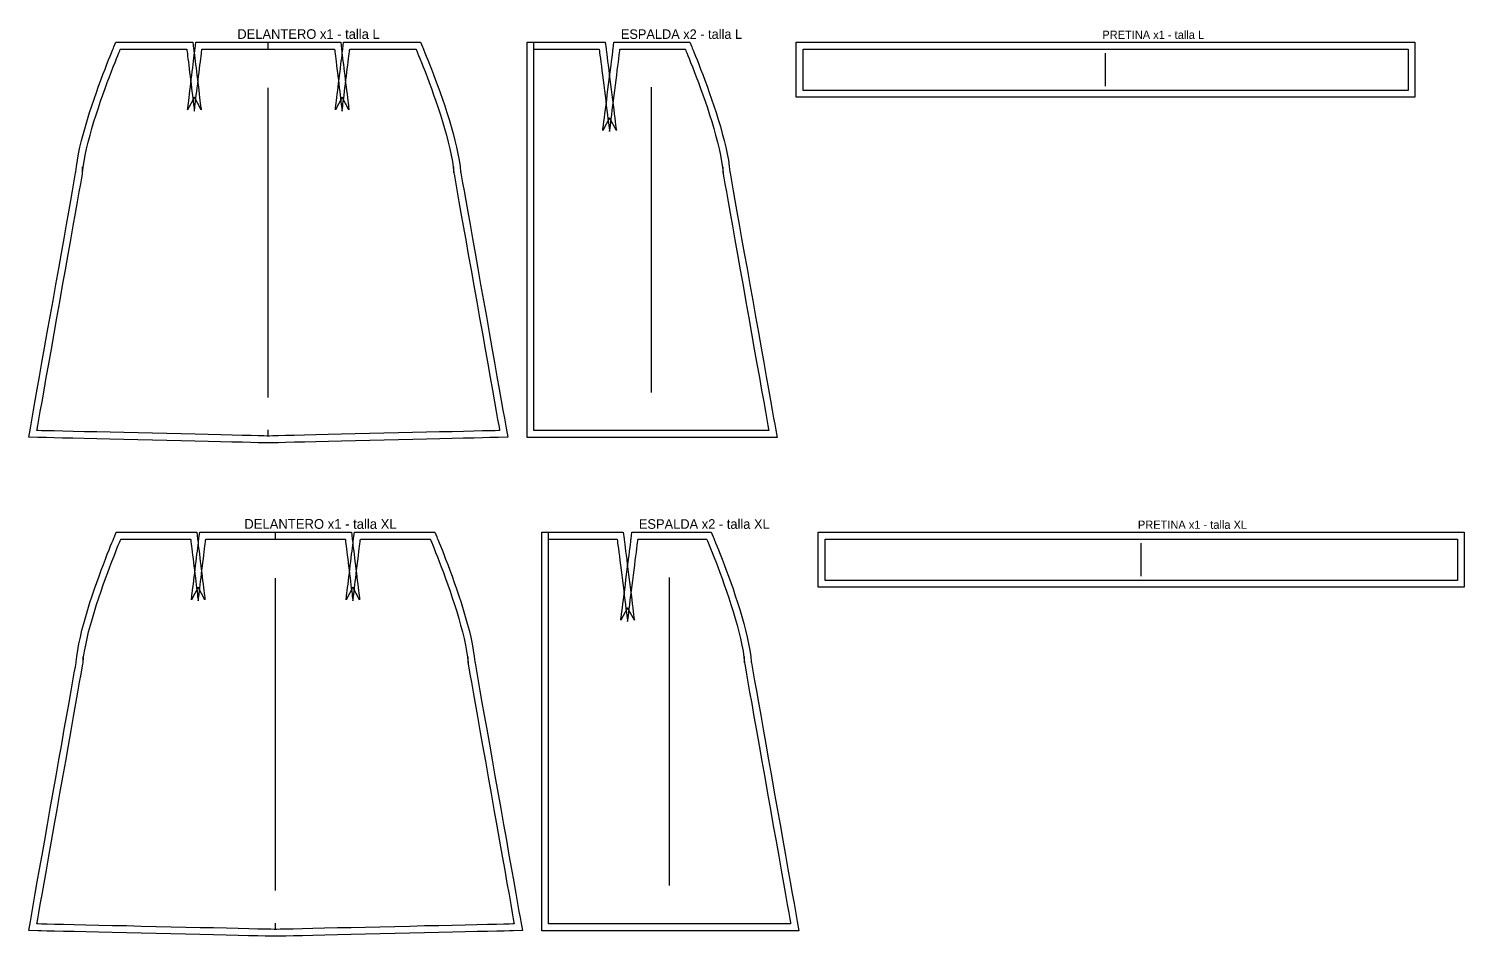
# Model space of a CAD drawing. Header units: centimetres. Extents: x -1 to 208, y -270 to 3.
# Drawn here: x -1.2 to 207.7, y -270.2 to -138.1 of the extents above; entities that cross this region are included whole.
import ezdxf

# ---------------------------------------------------------------- set-up
doc = ezdxf.new("R2010")
doc.units = ezdxf.units.CM
for name, color, linetype in [('15_SeamAllowance', 4, 'CONTINUOUS'), ('1_Boundary', 7, 'CONTINUOUS'), ('4_Notch', 1, 'CONTINUOUS'), ('5_Grainline', 3, 'CONTINUOUS'), ('8_Text', 7, 'CONTINUOUS')]:
    doc.layers.add(name, color=color, linetype=linetype)

msp = doc.modelspace()

# ---------------------------------------------------------------- linework, layer by layer
at = {"layer": '15_SeamAllowance'}
for points in [[(33.66, -140.1), (33.7089, -140.1), (33.8499, -140.1), (34.0746, -140.1), (34.3748, -140.1), (34.742, -140.1), (35.1678, -140.1), (35.6439, -140.1), (36.1619, -140.1), (36.7133, -140.1), (37.2899, -140.1), (37.8833, -140.1), (38.485, -140.1), (39.0867, -140.1), (39.6801, -140.1), (40.2567, -140.1), (40.8081, -140.1), (41.3261, -140.1), (41.8022, -140.1), (42.228, -140.1), (42.5952, -140.1), (42.8954, -140.1), (43.1201, -140.1), (43.2611, -140.1), (44.1952, -140.1), (44.3082, -141.0243), (44.3243, -141.1558), (44.3499, -141.3654), (44.3841, -141.6453), (44.4259, -141.9878), (44.4745, -142.3849), (44.5288, -142.8289), (44.5878, -143.312), (44.6507, -143.8263), (44.7164, -144.3641), (44.784, -144.9175), (44.8526, -145.4787), (44.9212, -146.0399), (44.9888, -146.5933), (45.0546, -147.131), (45.1174, -147.6453), (45.1765, -148.1284), (45.2307, -148.5724), (45.2793, -148.9696), (45.3211, -149.312), (45.3553, -149.592), (45.381, -149.8016), (45.397, -149.9331), (44.41, -148.1), (43.423, -149.9331), (43.439, -149.8016), (43.4647, -149.592), (43.4989, -149.312), (43.5407, -148.9696), (43.5893, -148.5724), (43.6435, -148.1284), (43.7026, -147.6453), (43.7654, -147.131), (43.8312, -146.5933), (43.8988, -146.0399), (43.9674, -145.4787), (44.036, -144.9175), (44.1036, -144.3641), (44.1693, -143.8263), (44.2322, -143.312), (44.2912, -142.8289), (44.3455, -142.3849), (44.3941, -141.9878), (44.4359, -141.6453), (44.4701, -141.3654), (44.4957, -141.1558), (44.5118, -141.0243), (44.6248, -140.1), (45.5589, -140.1), (45.6999, -140.1), (45.9246, -140.1), (46.2248, -140.1), (46.592, -140.1), (47.0178, -140.1), (47.4939, -140.1), (48.0119, -140.1), (48.5633, -140.1), (49.1399, -140.1), (49.7333, -140.1), (50.335, -140.1), (50.9367, -140.1), (51.5301, -140.1), (52.1067, -140.1), (52.6581, -140.1), (53.1761, -140.1), (53.6522, -140.1), (54.078, -140.1), (54.4452, -140.1), (54.7454, -140.1), (54.9701, -140.1), (55.1111, -140.1), (55.8218, -140.1), (56.1064, -140.7702), (56.181, -140.9476), (56.2997, -141.2323), (56.4581, -141.6169), (56.6523, -142.0941), (56.878, -142.6563), (57.1312, -143.2963), (57.4078, -144.0066), (57.7036, -144.7799), (58.0145, -145.6089), (58.3365, -146.4861), (58.6654, -147.4043), (58.9971, -148.3562), (59.3276, -149.3345), (59.6527, -150.332), (59.9683, -151.3414), (60.2704, -152.3557), (60.5548, -153.3677), (60.8175, -154.3707), (61.0542, -155.3577), (61.261, -156.3224), (61.4334, -157.2584), (61.5671, -158.1602), (61.6508, -158.9603), (61.6783, -159.115), (61.7756, -159.663), (61.9308, -160.5365), (62.1379, -161.7029), (62.3913, -163.1298), (62.6852, -164.7845), (63.0138, -166.6346), (63.3713, -168.6474), (63.7519, -170.7904), (64.1498, -173.031), (64.5593, -175.3368), (64.9746, -177.6751), (65.3899, -180.0135), (65.7994, -182.3192), (66.1973, -184.5599), (66.5779, -186.7029), (66.9354, -188.7157), (67.264, -190.5658), (67.5578, -192.2205), (67.8113, -193.6474), (68.0184, -194.8138), (68.1736, -195.6873), (68.2709, -196.2352), (68.5083, -197.572), (67.1733, -197.6038), (66.6815, -197.6155), (65.8974, -197.6341), (64.8504, -197.659), (63.5697, -197.6894), (62.0844, -197.7247), (60.4238, -197.7642), (58.6171, -197.8071), (56.6935, -197.8528), (54.6823, -197.9006), (52.6126, -197.9498), (50.5138, -197.9997), (48.4149, -198.0496), (46.3452, -198.0988), (44.334, -198.1466), (42.4104, -198.1923), (40.6037, -198.2353), (38.9431, -198.2747), (37.4578, -198.31), (36.1771, -198.3405), (35.1301, -198.3653), (34.3461, -198.384), (33.8542, -198.3957), (33.66, -198.4003), (33.4658, -198.3957), (32.9739, -198.384), (32.1899, -198.3653), (31.1429, -198.3405), (29.8622, -198.31), (28.3769, -198.2747), (26.7163, -198.2353), (24.9096, -198.1923), (22.986, -198.1466), (20.9748, -198.0988), (18.9051, -198.0496), (16.8062, -197.9997), (14.7074, -197.9498), (12.6377, -197.9006), (10.6265, -197.8528), (8.7029, -197.8071), (6.8962, -197.7642), (5.2356, -197.7247), (3.7503, -197.6894), (2.4696, -197.659), (1.4226, -197.6341), (0.6385, -197.6155), (0.1467, -197.6038), (-1.1883, -197.572), (-0.9509, -196.2352), (-0.8536, -195.6873), (-0.6984, -194.8138), (-0.4913, -193.6474), (-0.2378, -192.2205), (0.056, -190.5658), (0.3846, -188.7157), (0.7421, -186.7029), (1.1227, -184.5599), (1.5206, -182.3192), (1.9301, -180.0135), (2.3454, -177.6751), (2.7607, -175.3368), (3.1702, -173.031), (3.5681, -170.7904), (3.9487, -168.6474), (4.3062, -166.6346), (4.6348, -164.7845), (4.9287, -163.1298), (5.1821, -161.7029), (5.3892, -160.5365), (5.5444, -159.663), (5.6417, -159.115), (5.6692, -158.9603), (5.7529, -158.1602), (5.8866, -157.2584), (6.059, -156.3224), (6.2658, -155.3577), (6.5025, -154.3707), (6.7652, -153.3677), (7.0496, -152.3557), (7.3517, -151.3414), (7.6673, -150.332), (7.9924, -149.3345), (8.3229, -148.3562), (8.6546, -147.4043), (8.9835, -146.4861), (9.3055, -145.6089), (9.6164, -144.7799), (9.9122, -144.0066), (10.1888, -143.2963), (10.442, -142.6563), (10.6677, -142.0941), (10.8619, -141.6169), (11.0203, -141.2323), (11.139, -140.9476), (11.2136, -140.7702), (11.4982, -140.1), (12.2089, -140.1), (12.3499, -140.1), (12.5746, -140.1), (12.8748, -140.1), (13.242, -140.1), (13.6678, -140.1), (14.1439, -140.1), (14.6619, -140.1), (15.2133, -140.1), (15.7899, -140.1), (16.3833, -140.1), (16.985, -140.1), (17.5867, -140.1), (18.1801, -140.1), (18.7567, -140.1), (19.3081, -140.1), (19.8261, -140.1), (20.3022, -140.1), (20.728, -140.1), (21.0952, -140.1), (21.3954, -140.1), (21.6201, -140.1), (21.7611, -140.1), (22.6952, -140.1), (22.8082, -141.0243), (22.8243, -141.1558), (22.8499, -141.3654), (22.8841, -141.6453), (22.9259, -141.9878), (22.9745, -142.3849), (23.0288, -142.8289), (23.0878, -143.312), (23.1507, -143.8263), (23.2164, -144.3641), (23.284, -144.9175), (23.3526, -145.4787), (23.4212, -146.0399), (23.4888, -146.5933), (23.5546, -147.131), (23.6174, -147.6453), (23.6765, -148.1284), (23.7307, -148.5724), (23.7793, -148.9696), (23.8211, -149.312), (23.8553, -149.592), (23.881, -149.8016), (23.897, -149.9331), (22.91, -148.1), (21.923, -149.9331), (21.939, -149.8016), (21.9647, -149.592), (21.9989, -149.312), (22.0407, -148.9696), (22.0893, -148.5724), (22.1435, -148.1284), (22.2026, -147.6453), (22.2654, -147.131), (22.3312, -146.5933), (22.3988, -146.0399), (22.4674, -145.4787), (22.536, -144.9175), (22.6036, -144.3641), (22.6693, -143.8263), (22.7322, -143.312), (22.7912, -142.8289), (22.8455, -142.3849), (22.8941, -141.9878), (22.9359, -141.6453), (22.9701, -141.3654), (22.9957, -141.1558), (23.0118, -141.0243), (23.1248, -140.1), (24.0589, -140.1), (24.1999, -140.1), (24.4246, -140.1), (24.7248, -140.1), (25.092, -140.1), (25.5178, -140.1), (25.9939, -140.1), (26.5119, -140.1), (27.0633, -140.1), (27.6399, -140.1), (28.2333, -140.1), (28.835, -140.1), (29.4367, -140.1), (30.0301, -140.1), (30.6067, -140.1), (31.1581, -140.1), (31.6761, -140.1), (32.1522, -140.1), (32.578, -140.1), (32.9452, -140.1), (33.2454, -140.1), (33.4701, -140.1), (33.6111, -140.1)], [(71.32, -140.1), (72.368, -140.1), (72.5067, -140.1), (72.7277, -140.1), (73.0228, -140.1), (73.3838, -140.1), (73.8024, -140.1), (74.2705, -140.1), (74.7797, -140.1), (75.3219, -140.1), (75.8888, -140.1), (76.4722, -140.1), (77.0637, -140.1), (77.6553, -140.1), (78.2387, -140.1), (78.8056, -140.1), (79.3478, -140.1), (79.857, -140.1), (80.3251, -140.1), (80.7437, -140.1), (81.1047, -140.1), (81.3998, -140.1), (81.6208, -140.1), (81.7595, -140.1), (82.6894, -140.1), (82.8073, -141.0357), (82.8294, -141.2111), (82.8646, -141.4906), (82.9117, -141.8638), (82.9692, -142.3204), (83.036, -142.8499), (83.1106, -143.442), (83.1918, -144.0861), (83.2782, -144.7718), (83.3686, -145.4888), (83.4616, -146.2267), (83.5559, -146.9749), (83.6502, -147.7232), (83.7432, -148.4611), (83.8336, -149.1781), (83.92, -149.8638), (84.0012, -150.5079), (84.0758, -151.0999), (84.1426, -151.6295), (84.2001, -152.0861), (84.2472, -152.4593), (84.2824, -152.7388), (84.3045, -152.9142), (83.32, -151.1), (82.3355, -152.9142), (82.3576, -152.7388), (82.3928, -152.4593), (82.4399, -152.0861), (82.4974, -151.6295), (82.5642, -151.0999), (82.6388, -150.5079), (82.72, -149.8638), (82.8064, -149.1781), (82.8968, -148.4611), (82.9898, -147.7232), (83.0841, -146.9749), (83.1784, -146.2267), (83.2714, -145.4888), (83.3618, -144.7718), (83.4482, -144.0861), (83.5294, -143.442), (83.604, -142.8499), (83.6708, -142.3204), (83.7283, -141.8638), (83.7754, -141.4906), (83.8106, -141.2111), (83.8327, -141.0357), (83.9506, -140.1), (84.8805, -140.1), (85.0192, -140.1), (85.2402, -140.1), (85.5353, -140.1), (85.8963, -140.1), (86.3149, -140.1), (86.783, -140.1), (87.2922, -140.1), (87.8344, -140.1), (88.4013, -140.1), (88.9847, -140.1), (89.5763, -140.1), (90.1678, -140.1), (90.7512, -140.1), (91.3181, -140.1), (91.8603, -140.1), (92.3695, -140.1), (92.8376, -140.1), (93.2562, -140.1), (93.6172, -140.1), (93.9123, -140.1), (94.1333, -140.1), (94.272, -140.1), (94.9818, -140.1), (95.2664, -140.7702), (95.341, -140.9476), (95.4597, -141.2323), (95.6181, -141.6169), (95.8123, -142.0941), (96.038, -142.6563), (96.2912, -143.2963), (96.5678, -144.0066), (96.8636, -144.7799), (97.1745, -145.6089), (97.4965, -146.4861), (97.8254, -147.4043), (98.1571, -148.3562), (98.4876, -149.3345), (98.8127, -150.332), (99.1283, -151.3414), (99.4304, -152.3557), (99.7148, -153.3677), (99.9775, -154.3707), (100.2142, -155.3577), (100.421, -156.3224), (100.5934, -157.2584), (100.7271, -158.1602), (100.8108, -158.9603), (100.8383, -159.115), (100.9356, -159.663), (101.0908, -160.5365), (101.2979, -161.7029), (101.5513, -163.1298), (101.8452, -164.7845), (102.1738, -166.6346), (102.5313, -168.6474), (102.9119, -170.7904), (103.3098, -173.031), (103.7193, -175.3368), (104.1346, -177.6751), (104.5499, -180.0135), (104.9594, -182.3192), (105.3573, -184.5599), (105.7379, -186.7029), (106.0954, -188.7157), (106.424, -190.5658), (106.7178, -192.2205), (106.9713, -193.6474), (107.1784, -194.8138), (107.3336, -195.6873), (107.4309, -196.2352), (107.6732, -197.6), (106.307, -197.6), (105.8079, -197.6), (105.0122, -197.6), (103.9496, -197.6), (102.6498, -197.6), (101.1425, -197.6), (99.4572, -197.6), (97.6237, -197.6), (95.6716, -197.6), (93.6305, -197.6), (91.5301, -197.6), (89.4, -197.6), (87.2699, -197.6), (85.1695, -197.6), (83.1284, -197.6), (81.1763, -197.6), (79.3428, -197.6), (77.6575, -197.6), (76.1502, -197.6), (74.8504, -197.6), (73.7878, -197.6), (72.9921, -197.6), (72.493, -197.6), (71.32, -197.6), (71.32, -196.319), (71.32, -195.508), (71.32, -194.2152), (71.32, -192.4889), (71.32, -190.3771), (71.32, -187.9281), (71.32, -185.1901), (71.32, -182.2111), (71.32, -179.0395), (71.32, -175.7233), (71.32, -172.3107), (71.32, -168.85), (71.32, -165.3893), (71.32, -161.9767), (71.32, -158.6605), (71.32, -155.4889), (71.32, -152.5099), (71.32, -149.7719), (71.32, -147.3229), (71.32, -145.2111), (71.32, -143.4848), (71.32, -142.192), (71.32, -141.381)], [(110.48, -140.1), (111.9256, -140.1), (113.2115, -140.1), (115.2613, -140.1), (117.9985, -140.1), (121.3469, -140.1), (125.23, -140.1), (129.5714, -140.1), (134.2948, -140.1), (139.3238, -140.1), (144.5819, -140.1), (149.9927, -140.1), (155.48, -140.1), (160.9673, -140.1), (166.3781, -140.1), (171.6363, -140.1), (176.6652, -140.1), (181.3886, -140.1), (185.73, -140.1), (189.6131, -140.1), (192.9615, -140.1), (195.6988, -140.1), (197.7485, -140.1), (199.0344, -140.1), (200.48, -140.1), (200.48, -141.1304), (200.48, -141.2181), (200.48, -141.3578), (200.48, -141.5444), (200.48, -141.7727), (200.48, -142.0375), (200.48, -142.3335), (200.48, -142.6556), (200.48, -142.9984), (200.48, -143.3569), (200.48, -143.7259), (200.48, -144.1), (200.48, -144.4741), (200.48, -144.8431), (200.48, -145.2016), (200.48, -145.5444), (200.48, -145.8665), (200.48, -146.1625), (200.48, -146.4273), (200.48, -146.6556), (200.48, -146.8422), (200.48, -146.9819), (200.48, -147.0696), (200.48, -148.1), (199.0344, -148.1), (197.7485, -148.1), (195.6988, -148.1), (192.9615, -148.1), (189.6131, -148.1), (185.73, -148.1), (181.3886, -148.1), (176.6652, -148.1), (171.6363, -148.1), (166.3781, -148.1), (160.9673, -148.1), (155.48, -148.1), (149.9927, -148.1), (144.5819, -148.1), (139.3238, -148.1), (134.2948, -148.1), (129.5714, -148.1), (125.23, -148.1), (121.3469, -148.1), (117.9985, -148.1), (115.2613, -148.1), (113.2115, -148.1), (111.9256, -148.1), (110.48, -148.1), (110.48, -147.0696), (110.48, -146.9819), (110.48, -146.8422), (110.48, -146.6556), (110.48, -146.4273), (110.48, -146.1625), (110.48, -145.8665), (110.48, -145.5444), (110.48, -145.2016), (110.48, -144.8431), (110.48, -144.4741), (110.48, -144.1), (110.48, -143.7259), (110.48, -143.3569), (110.48, -142.9984), (110.48, -142.6556), (110.48, -142.3335), (110.48, -142.0375), (110.48, -141.7727), (110.48, -141.5444), (110.48, -141.3578), (110.48, -141.2181), (110.48, -141.1304)], [(34.72, -211.4), (34.7714, -211.4), (34.9197, -211.4), (35.1561, -211.4), (35.4719, -211.4), (35.8581, -211.4), (36.3059, -211.4), (36.8067, -211.4), (37.3515, -211.4), (37.9315, -211.4), (38.538, -211.4), (39.1621, -211.4), (39.795, -211.4), (40.4279, -211.4), (41.052, -211.4), (41.6585, -211.4), (42.2385, -211.4), (42.7833, -211.4), (43.2841, -211.4), (43.7319, -211.4), (44.1181, -211.4), (44.4339, -211.4), (44.6703, -211.4), (44.8186, -211.4), (45.7552, -211.4), (45.8682, -212.3243), (45.8843, -212.4558), (45.9099, -212.6654), (45.9441, -212.9453), (45.9859, -213.2878), (46.0345, -213.6849), (46.0888, -214.1289), (46.1478, -214.612), (46.2107, -215.1263), (46.2764, -215.6641), (46.344, -216.2175), (46.4126, -216.7787), (46.4812, -217.3399), (46.5488, -217.8933), (46.6146, -218.431), (46.6774, -218.9453), (46.7365, -219.4284), (46.7907, -219.8724), (46.8393, -220.2696), (46.8811, -220.612), (46.9153, -220.892), (46.941, -221.1016), (46.957, -221.2331), (45.97, -219.4), (44.983, -221.2331), (44.999, -221.1016), (45.0247, -220.892), (45.0589, -220.612), (45.1007, -220.2696), (45.1493, -219.8724), (45.2035, -219.4284), (45.2626, -218.9453), (45.3254, -218.431), (45.3912, -217.8933), (45.4588, -217.3399), (45.5274, -216.7787), (45.596, -216.2175), (45.6636, -215.6641), (45.7293, -215.1263), (45.7922, -214.612), (45.8512, -214.1289), (45.9055, -213.6849), (45.9541, -213.2878), (45.9959, -212.9453), (46.0301, -212.6654), (46.0557, -212.4558), (46.0718, -212.3243), (46.1848, -211.4), (47.1214, -211.4), (47.2697, -211.4), (47.5061, -211.4), (47.8219, -211.4), (48.2081, -211.4), (48.6559, -211.4), (49.1567, -211.4), (49.7015, -211.4), (50.2815, -211.4), (50.888, -211.4), (51.5121, -211.4), (52.145, -211.4), (52.7779, -211.4), (53.402, -211.4), (54.0085, -211.4), (54.5885, -211.4), (55.1333, -211.4), (55.6341, -211.4), (56.0819, -211.4), (56.4681, -211.4), (56.7839, -211.4), (57.0203, -211.4), (57.1686, -211.4), (57.8818, -211.4), (58.1664, -212.0702), (58.241, -212.2476), (58.3597, -212.5323), (58.5181, -212.9169), (58.7123, -213.3941), (58.938, -213.9563), (59.1912, -214.5963), (59.4678, -215.3066), (59.7636, -216.0799), (60.0745, -216.9089), (60.3965, -217.7861), (60.7254, -218.7043), (61.0571, -219.6562), (61.3876, -220.6345), (61.7127, -221.632), (62.0283, -222.6414), (62.3304, -223.6557), (62.6148, -224.6677), (62.8775, -225.6707), (63.1142, -226.6577), (63.321, -227.6224), (63.4934, -228.5584), (63.6271, -229.4602), (63.7109, -230.2607), (63.7387, -230.4183), (63.8369, -230.9735), (63.9935, -231.8587), (64.2025, -233.0407), (64.4582, -234.4866), (64.7547, -236.1634), (65.0862, -238.0381), (65.4469, -240.0777), (65.831, -242.2493), (66.2325, -244.5198), (66.6457, -246.8564), (67.0647, -249.2259), (67.4837, -251.5954), (67.8969, -253.9319), (68.2985, -256.2024), (68.6825, -258.374), (69.0432, -260.4136), (69.3747, -262.2884), (69.6712, -263.9652), (69.9269, -265.411), (70.136, -266.593), (70.2925, -267.4782), (70.3907, -268.0334), (70.6276, -269.3729), (69.2872, -269.4038), (68.7799, -269.4155), (67.9712, -269.4341), (66.8912, -269.459), (65.5701, -269.4894), (64.038, -269.5247), (62.3251, -269.5642), (60.4616, -269.6071), (58.4774, -269.6529), (56.4029, -269.7007), (54.268, -269.7499), (52.103, -269.7997), (49.9381, -269.8496), (47.8032, -269.8988), (45.7287, -269.9466), (43.7445, -269.9923), (41.8809, -270.0353), (40.168, -270.0747), (38.636, -270.11), (37.3149, -270.1405), (36.2349, -270.1654), (35.4262, -270.184), (34.9188, -270.1957), (34.72, -270.2003), (34.5212, -270.1957), (34.0138, -270.184), (33.2051, -270.1654), (32.1251, -270.1405), (30.804, -270.11), (29.272, -270.0747), (27.5591, -270.0353), (25.6955, -269.9923), (23.7113, -269.9466), (21.6368, -269.8988), (19.5019, -269.8496), (17.337, -269.7997), (15.172, -269.7499), (13.0371, -269.7007), (10.9626, -269.6529), (8.9784, -269.6071), (7.1149, -269.5642), (5.402, -269.5247), (3.8699, -269.4894), (2.5488, -269.459), (1.4688, -269.4341), (0.6601, -269.4155), (0.1528, -269.4038), (-1.1876, -269.3729), (-0.9507, -268.0334), (-0.8525, -267.4782), (-0.696, -266.593), (-0.4869, -265.411), (-0.2312, -263.9652), (0.0653, -262.2884), (0.3968, -260.4136), (0.7575, -258.374), (1.1415, -256.2024), (1.5431, -253.9319), (1.9563, -251.5954), (2.3753, -249.2259), (2.7943, -246.8564), (3.2075, -244.5198), (3.609, -242.2493), (3.9931, -240.0777), (4.3538, -238.0381), (4.6853, -236.1634), (4.9818, -234.4866), (5.2375, -233.0407), (5.4465, -231.8587), (5.6031, -230.9735), (5.7013, -230.4183), (5.7291, -230.2607), (5.8129, -229.4602), (5.9466, -228.5584), (6.119, -227.6224), (6.3258, -226.6577), (6.5625, -225.6707), (6.8252, -224.6677), (7.1096, -223.6557), (7.4117, -222.6414), (7.7273, -221.632), (8.0524, -220.6345), (8.3829, -219.6562), (8.7146, -218.7043), (9.0435, -217.7861), (9.3655, -216.9089), (9.6764, -216.0799), (9.9722, -215.3066), (10.2488, -214.5963), (10.502, -213.9563), (10.7277, -213.3941), (10.9219, -212.9169), (11.0803, -212.5323), (11.199, -212.2476), (11.2736, -212.0702), (11.5582, -211.4), (12.2714, -211.4), (12.4197, -211.4), (12.6561, -211.4), (12.9719, -211.4), (13.3581, -211.4), (13.8059, -211.4), (14.3067, -211.4), (14.8515, -211.4), (15.4315, -211.4), (16.038, -211.4), (16.6621, -211.4), (17.295, -211.4), (17.9279, -211.4), (18.552, -211.4), (19.1585, -211.4), (19.7385, -211.4), (20.2833, -211.4), (20.7841, -211.4), (21.2319, -211.4), (21.6181, -211.4), (21.9339, -211.4), (22.1703, -211.4), (22.3186, -211.4), (23.2552, -211.4), (23.3682, -212.3243), (23.3843, -212.4558), (23.4099, -212.6654), (23.4441, -212.9453), (23.4859, -213.2878), (23.5345, -213.6849), (23.5888, -214.1289), (23.6478, -214.612), (23.7107, -215.1263), (23.7764, -215.6641), (23.844, -216.2175), (23.9126, -216.7787), (23.9812, -217.3399), (24.0488, -217.8933), (24.1146, -218.431), (24.1774, -218.9453), (24.2365, -219.4284), (24.2907, -219.8724), (24.3393, -220.2696), (24.3811, -220.612), (24.4153, -220.892), (24.441, -221.1016), (24.457, -221.2331), (23.47, -219.4), (22.483, -221.2331), (22.499, -221.1016), (22.5247, -220.892), (22.5589, -220.612), (22.6007, -220.2696), (22.6493, -219.8724), (22.7035, -219.4284), (22.7626, -218.9453), (22.8254, -218.431), (22.8912, -217.8933), (22.9588, -217.3399), (23.0274, -216.7787), (23.096, -216.2175), (23.1636, -215.6641), (23.2293, -215.1263), (23.2922, -214.612), (23.3512, -214.1289), (23.4055, -213.6849), (23.4541, -213.2878), (23.4959, -212.9453), (23.5301, -212.6654), (23.5557, -212.4558), (23.5718, -212.3243), (23.6848, -211.4), (24.6214, -211.4), (24.7697, -211.4), (25.0061, -211.4), (25.3219, -211.4), (25.7081, -211.4), (26.1559, -211.4), (26.6567, -211.4), (27.2015, -211.4), (27.7815, -211.4), (28.388, -211.4), (29.0121, -211.4), (29.645, -211.4), (30.2779, -211.4), (30.902, -211.4), (31.5085, -211.4), (32.0885, -211.4), (32.6333, -211.4), (33.1341, -211.4), (33.5819, -211.4), (33.9681, -211.4), (34.2839, -211.4), (34.5203, -211.4), (34.6686, -211.4)], [(73.44, -211.4), (74.4906, -211.4), (74.6365, -211.4), (74.8692, -211.4), (75.1798, -211.4), (75.5598, -211.4), (76.0005, -211.4), (76.4933, -211.4), (77.0294, -211.4), (77.6001, -211.4), (78.1969, -211.4), (78.811, -211.4), (79.4338, -211.4), (80.0565, -211.4), (80.6706, -211.4), (81.2674, -211.4), (81.8381, -211.4), (82.3742, -211.4), (82.867, -211.4), (83.3077, -211.4), (83.6877, -211.4), (83.9983, -211.4), (84.231, -211.4), (84.3769, -211.4), (85.3094, -211.4), (85.4273, -212.3357), (85.4494, -212.5111), (85.4846, -212.7906), (85.5317, -213.1638), (85.5892, -213.6204), (85.656, -214.1499), (85.7306, -214.742), (85.8118, -215.3861), (85.8982, -216.0718), (85.9886, -216.7888), (86.0816, -217.5267), (86.1759, -218.2749), (86.2702, -219.0232), (86.3632, -219.7611), (86.4536, -220.4781), (86.54, -221.1638), (86.6212, -221.8079), (86.6958, -222.3999), (86.7626, -222.9295), (86.8201, -223.3861), (86.8672, -223.7593), (86.9024, -224.0388), (86.9245, -224.2142), (85.94, -222.4), (84.9555, -224.2142), (84.9776, -224.0388), (85.0128, -223.7593), (85.0599, -223.3861), (85.1174, -222.9295), (85.1842, -222.3999), (85.2588, -221.8079), (85.34, -221.1638), (85.4264, -220.4781), (85.5168, -219.7611), (85.6098, -219.0232), (85.7041, -218.2749), (85.7984, -217.5267), (85.8914, -216.7888), (85.9818, -216.0718), (86.0682, -215.3861), (86.1494, -214.742), (86.224, -214.1499), (86.2908, -213.6204), (86.3483, -213.1638), (86.3954, -212.7906), (86.4306, -212.5111), (86.4527, -212.3357), (86.5706, -211.4), (87.5031, -211.4), (87.649, -211.4), (87.8817, -211.4), (88.1923, -211.4), (88.5723, -211.4), (89.013, -211.4), (89.5058, -211.4), (90.0419, -211.4), (90.6126, -211.4), (91.2094, -211.4), (91.8235, -211.4), (92.4463, -211.4), (93.069, -211.4), (93.6831, -211.4), (94.2799, -211.4), (94.8506, -211.4), (95.3867, -211.4), (95.8795, -211.4), (96.3202, -211.4), (96.7002, -211.4), (97.0108, -211.4), (97.2435, -211.4), (97.3894, -211.4), (98.1018, -211.4), (98.3864, -212.0702), (98.461, -212.2476), (98.5797, -212.5323), (98.7381, -212.9169), (98.9323, -213.3941), (99.158, -213.9563), (99.4112, -214.5963), (99.6878, -215.3066), (99.9836, -216.0799), (100.2945, -216.9089), (100.6165, -217.7861), (100.9454, -218.7043), (101.2771, -219.6562), (101.6076, -220.6345), (101.9327, -221.632), (102.2483, -222.6414), (102.5504, -223.6557), (102.8348, -224.6677), (103.0975, -225.6707), (103.3342, -226.6577), (103.541, -227.6224), (103.7134, -228.5584), (103.8471, -229.4602), (103.9309, -230.2607), (103.9587, -230.4183), (104.0569, -230.9735), (104.2135, -231.8587), (104.4225, -233.0407), (104.6782, -234.4866), (104.9747, -236.1634), (105.3062, -238.0381), (105.6669, -240.0777), (106.051, -242.2493), (106.4525, -244.5198), (106.8657, -246.8564), (107.2847, -249.2259), (107.7037, -251.5954), (108.1169, -253.9319), (108.5185, -256.2024), (108.9025, -258.374), (109.2632, -260.4136), (109.5947, -262.2884), (109.8912, -263.9652), (110.1469, -265.411), (110.356, -266.593), (110.5125, -267.4782), (110.6107, -268.0334), (110.8524, -269.4), (109.4817, -269.4), (108.967, -269.4), (108.1466, -269.4), (107.0511, -269.4), (105.711, -269.4), (104.1569, -269.4), (102.4193, -269.4), (100.5289, -269.4), (98.5162, -269.4), (96.4117, -269.4), (94.2462, -269.4), (92.05, -269.4), (89.8538, -269.4), (87.6883, -269.4), (85.5838, -269.4), (83.5711, -269.4), (81.6807, -269.4), (79.9431, -269.4), (78.389, -269.4), (77.0489, -269.4), (75.9534, -269.4), (75.133, -269.4), (74.6183, -269.4), (73.44, -269.4), (73.44, -268.1164), (73.44, -267.2981), (73.44, -265.9937), (73.44, -264.2519), (73.44, -262.1211), (73.44, -259.65), (73.44, -256.8873), (73.44, -253.8815), (73.44, -250.6812), (73.44, -247.3352), (73.44, -243.8919), (73.44, -240.4), (73.44, -236.9081), (73.44, -233.4648), (73.44, -230.1187), (73.44, -226.9185), (73.44, -223.9127), (73.44, -221.15), (73.44, -218.6789), (73.44, -216.5481), (73.44, -214.8062), (73.44, -213.5019), (73.44, -212.6836)], [(113.66, -211.4), (115.1259, -211.4), (116.4702, -211.4), (118.6131, -211.4), (121.4748, -211.4), (124.9754, -211.4), (129.035, -211.4), (133.5738, -211.4), (138.5119, -211.4), (143.7694, -211.4), (149.2665, -211.4), (154.9233, -211.4), (160.66, -211.4), (166.3967, -211.4), (172.0535, -211.4), (177.5506, -211.4), (182.8081, -211.4), (187.7462, -211.4), (192.285, -211.4), (196.3446, -211.4), (199.8452, -211.4), (202.7069, -211.4), (204.8498, -211.4), (206.1941, -211.4), (207.66, -211.4), (207.66, -212.4304), (207.66, -212.5181), (207.66, -212.6578), (207.66, -212.8444), (207.66, -213.0727), (207.66, -213.3375), (207.66, -213.6335), (207.66, -213.9556), (207.66, -214.2984), (207.66, -214.6569), (207.66, -215.0259), (207.66, -215.4), (207.66, -215.7741), (207.66, -216.1431), (207.66, -216.5016), (207.66, -216.8444), (207.66, -217.1665), (207.66, -217.4625), (207.66, -217.7273), (207.66, -217.9556), (207.66, -218.1422), (207.66, -218.2819), (207.66, -218.3696), (207.66, -219.4), (206.1941, -219.4), (204.8498, -219.4), (202.7069, -219.4), (199.8452, -219.4), (196.3446, -219.4), (192.285, -219.4), (187.7462, -219.4), (182.8081, -219.4), (177.5506, -219.4), (172.0535, -219.4), (166.3967, -219.4), (160.66, -219.4), (154.9233, -219.4), (149.2665, -219.4), (143.7694, -219.4), (138.5119, -219.4), (133.5738, -219.4), (129.035, -219.4), (124.9754, -219.4), (121.4748, -219.4), (118.6131, -219.4), (116.4702, -219.4), (115.1259, -219.4), (113.66, -219.4), (113.66, -218.3696), (113.66, -218.2819), (113.66, -218.1422), (113.66, -217.9556), (113.66, -217.7273), (113.66, -217.4625), (113.66, -217.1665), (113.66, -216.8444), (113.66, -216.5016), (113.66, -216.1431), (113.66, -215.7741), (113.66, -215.4), (113.66, -215.0259), (113.66, -214.6569), (113.66, -214.2984), (113.66, -213.9556), (113.66, -213.6335), (113.66, -213.3375), (113.66, -213.0727), (113.66, -212.8444), (113.66, -212.6578), (113.66, -212.5181), (113.66, -212.4304)]]:
    msp.add_lwpolyline(points, close=True, dxfattribs=at)
at = {"layer": '1_Boundary'}
for points in [[(33.66, -141.1), (33.7089, -141.1), (33.8499, -141.1), (34.0746, -141.1), (34.3748, -141.1), (34.742, -141.1), (35.1678, -141.1), (35.6439, -141.1), (36.1619, -141.1), (36.7133, -141.1), (37.2899, -141.1), (37.8833, -141.1), (38.485, -141.1), (39.0867, -141.1), (39.6801, -141.1), (40.2567, -141.1), (40.8081, -141.1), (41.3261, -141.1), (41.8022, -141.1), (42.228, -141.1), (42.5952, -141.1), (42.8954, -141.1), (43.1201, -141.1), (43.2611, -141.1), (43.31, -141.1), (43.3156, -141.1456), (43.3316, -141.2771), (43.3573, -141.4867), (43.3915, -141.7667), (43.4333, -142.1091), (43.4819, -142.5062), (43.5361, -142.9503), (43.5952, -143.4333), (43.658, -143.9477), (43.7238, -144.4854), (43.7914, -145.0388), (43.86, -145.6), (43.9286, -146.1612), (43.9962, -146.7146), (44.062, -147.2523), (44.1248, -147.7667), (44.1839, -148.2497), (44.2381, -148.6937), (44.2867, -149.0909), (44.3285, -149.4333), (44.3627, -149.7133), (44.3884, -149.9229), (44.4044, -150.0544), (44.41, -150.1), (44.4156, -150.0544), (44.4316, -149.9229), (44.4573, -149.7133), (44.4915, -149.4333), (44.5333, -149.0909), (44.5819, -148.6937), (44.6361, -148.2497), (44.6952, -147.7667), (44.758, -147.2523), (44.8238, -146.7146), (44.8914, -146.1612), (44.96, -145.6), (45.0286, -145.0388), (45.0962, -144.4854), (45.162, -143.9477), (45.2248, -143.4333), (45.2839, -142.9503), (45.3381, -142.5062), (45.3867, -142.1091), (45.4285, -141.7667), (45.4627, -141.4867), (45.4884, -141.2771), (45.5044, -141.1456), (45.51, -141.1), (45.5589, -141.1), (45.6999, -141.1), (45.9246, -141.1), (46.2248, -141.1), (46.592, -141.1), (47.0178, -141.1), (47.4939, -141.1), (48.0119, -141.1), (48.5633, -141.1), (49.1399, -141.1), (49.7333, -141.1), (50.335, -141.1), (50.9367, -141.1), (51.5301, -141.1), (52.1067, -141.1), (52.6581, -141.1), (53.1761, -141.1), (53.6522, -141.1), (54.078, -141.1), (54.4452, -141.1), (54.7454, -141.1), (54.9701, -141.1), (55.1111, -141.1), (55.16, -141.1), (55.1854, -141.1597), (55.2587, -141.3339), (55.3758, -141.615), (55.5327, -141.9958), (55.7251, -142.4688), (55.9491, -143.0266), (56.2003, -143.6617), (56.4748, -144.3667), (56.7684, -145.1342), (57.077, -145.9568), (57.3964, -146.827), (57.7225, -147.7375), (58.0512, -148.6808), (58.3785, -149.6495), (58.7, -150.6361), (59.0119, -151.6333), (59.3098, -152.6337), (59.5897, -153.6297), (59.8475, -154.614), (60.079, -155.5792), (60.2801, -156.5178), (60.4467, -157.4224), (60.5747, -158.2856), (60.66, -159.1), (60.6937, -159.2899), (60.791, -159.8378), (60.9462, -160.7113), (61.1533, -161.8778), (61.4067, -163.3046), (61.7006, -164.9594), (62.0292, -166.8094), (62.3867, -168.8222), (62.7673, -170.9652), (63.1652, -173.2059), (63.5747, -175.5117), (63.99, -177.85), (64.4053, -180.1883), (64.8148, -182.4941), (65.2127, -184.7348), (65.5933, -186.8778), (65.9508, -188.8906), (66.2794, -190.7406), (66.5733, -192.3954), (66.8267, -193.8222), (67.0338, -194.9887), (67.189, -195.8622), (67.2863, -196.4101), (67.32, -196.6), (67.1496, -196.6041), (66.6577, -196.6157), (65.8737, -196.6344), (64.8267, -196.6593), (63.5459, -196.6897), (62.0606, -196.725), (60.4, -196.7645), (58.5933, -196.8074), (56.6698, -196.8531), (54.6585, -196.9009), (52.5889, -196.9501), (50.49, -197), (48.3911, -197.0499), (46.3215, -197.0991), (44.3102, -197.1469), (42.3867, -197.1926), (40.58, -197.2355), (38.9194, -197.275), (37.4341, -197.3103), (36.1533, -197.3407), (35.1063, -197.3656), (34.3223, -197.3843), (33.8304, -197.3959), (33.66, -197.4), (33.4896, -197.3959), (32.9977, -197.3843), (32.2137, -197.3656), (31.1667, -197.3407), (29.8859, -197.3103), (28.4006, -197.275), (26.74, -197.2355), (24.9333, -197.1926), (23.0098, -197.1469), (20.9985, -197.0991), (18.9289, -197.0499), (16.83, -197), (14.7311, -196.9501), (12.6615, -196.9009), (10.6502, -196.8531), (8.7267, -196.8074), (6.92, -196.7645), (5.2594, -196.725), (3.7741, -196.6897), (2.4933, -196.6593), (1.4463, -196.6344), (0.6623, -196.6157), (0.1704, -196.6041), (0, -196.6), (0.0337, -196.4101), (0.131, -195.8622), (0.2862, -194.9887), (0.4933, -193.8222), (0.7467, -192.3954), (1.0406, -190.7406), (1.3692, -188.8906), (1.7267, -186.8778), (2.1073, -184.7348), (2.5052, -182.4941), (2.9147, -180.1883), (3.33, -177.85), (3.7453, -175.5117), (4.1548, -173.2059), (4.5527, -170.9652), (4.9333, -168.8222), (5.2908, -166.8094), (5.6194, -164.9594), (5.9133, -163.3046), (6.1667, -161.8778), (6.3738, -160.7113), (6.529, -159.8378), (6.6263, -159.2899), (6.66, -159.1), (6.7453, -158.2856), (6.8733, -157.4224), (7.0399, -156.5178), (7.241, -155.5792), (7.4725, -154.614), (7.7303, -153.6297), (8.0102, -152.6337), (8.3081, -151.6333), (8.62, -150.6361), (8.9415, -149.6495), (9.2688, -148.6808), (9.5975, -147.7375), (9.9236, -146.827), (10.243, -145.9568), (10.5516, -145.1342), (10.8452, -144.3667), (11.1197, -143.6617), (11.3709, -143.0266), (11.5949, -142.4688), (11.7873, -141.9958), (11.9442, -141.615), (12.0613, -141.3339), (12.1346, -141.1597), (12.16, -141.1), (12.2089, -141.1), (12.3499, -141.1), (12.5746, -141.1), (12.8748, -141.1), (13.242, -141.1), (13.6678, -141.1), (14.1439, -141.1), (14.6619, -141.1), (15.2133, -141.1), (15.7899, -141.1), (16.3833, -141.1), (16.985, -141.1), (17.5867, -141.1), (18.1801, -141.1), (18.7567, -141.1), (19.3081, -141.1), (19.8261, -141.1), (20.3022, -141.1), (20.728, -141.1), (21.0952, -141.1), (21.3954, -141.1), (21.6201, -141.1), (21.7611, -141.1), (21.81, -141.1), (21.8156, -141.1456), (21.8316, -141.2771), (21.8573, -141.4867), (21.8915, -141.7667), (21.9333, -142.1091), (21.9819, -142.5062), (22.0361, -142.9503), (22.0952, -143.4333), (22.158, -143.9477), (22.2238, -144.4854), (22.2914, -145.0388), (22.36, -145.6), (22.4286, -146.1612), (22.4962, -146.7146), (22.562, -147.2523), (22.6248, -147.7667), (22.6839, -148.2497), (22.7381, -148.6937), (22.7867, -149.0909), (22.8285, -149.4333), (22.8627, -149.7133), (22.8884, -149.9229), (22.9044, -150.0544), (22.91, -150.1), (22.9156, -150.0544), (22.9316, -149.9229), (22.9573, -149.7133), (22.9915, -149.4333), (23.0333, -149.0909), (23.0819, -148.6937), (23.1361, -148.2497), (23.1952, -147.7667), (23.258, -147.2523), (23.3238, -146.7146), (23.3914, -146.1612), (23.46, -145.6), (23.5286, -145.0388), (23.5962, -144.4854), (23.662, -143.9477), (23.7248, -143.4333), (23.7839, -142.9503), (23.8381, -142.5062), (23.8867, -142.1091), (23.9285, -141.7667), (23.9627, -141.4867), (23.9884, -141.2771), (24.0044, -141.1456), (24.01, -141.1), (24.0589, -141.1), (24.1999, -141.1), (24.4246, -141.1), (24.7248, -141.1), (25.092, -141.1), (25.5178, -141.1), (25.9939, -141.1), (26.5119, -141.1), (27.0633, -141.1), (27.6399, -141.1), (28.2333, -141.1), (28.835, -141.1), (29.4367, -141.1), (30.0301, -141.1), (30.6067, -141.1), (31.1581, -141.1), (31.6761, -141.1), (32.1522, -141.1), (32.578, -141.1), (32.9452, -141.1), (33.2454, -141.1), (33.4701, -141.1), (33.6111, -141.1), (33.66, -141.1)], [(72.32, -141.1), (72.368, -141.1), (72.5067, -141.1), (72.7277, -141.1), (73.0228, -141.1), (73.3838, -141.1), (73.8024, -141.1), (74.2705, -141.1), (74.7797, -141.1), (75.3219, -141.1), (75.8888, -141.1), (76.4722, -141.1), (77.0637, -141.1), (77.6553, -141.1), (78.2387, -141.1), (78.8056, -141.1), (79.3478, -141.1), (79.857, -141.1), (80.3251, -141.1), (80.7437, -141.1), (81.1047, -141.1), (81.3998, -141.1), (81.6208, -141.1), (81.7595, -141.1), (81.8075, -141.1), (81.8152, -141.1608), (81.8373, -141.3361), (81.8725, -141.6156), (81.9195, -141.9889), (81.9771, -142.4455), (82.0438, -142.975), (82.1184, -143.567), (82.1996, -144.2111), (82.2861, -144.8969), (82.3764, -145.6139), (82.4694, -146.3517), (82.5637, -147.1), (82.6581, -147.8483), (82.7511, -148.5861), (82.8414, -149.3031), (82.9279, -149.9889), (83.0091, -150.633), (83.0837, -151.225), (83.1504, -151.7545), (83.208, -152.2111), (83.255, -152.5844), (83.2902, -152.8639), (83.3123, -153.0392), (83.32, -153.1), (83.3277, -153.0392), (83.3498, -152.8639), (83.385, -152.5844), (83.432, -152.2111), (83.4896, -151.7545), (83.5563, -151.225), (83.6309, -150.633), (83.7121, -149.9889), (83.7986, -149.3031), (83.8889, -148.5861), (83.9819, -147.8483), (84.0763, -147.1), (84.1706, -146.3517), (84.2636, -145.6139), (84.3539, -144.8969), (84.4404, -144.2111), (84.5216, -143.567), (84.5962, -142.975), (84.6629, -142.4455), (84.7205, -141.9889), (84.7675, -141.6156), (84.8027, -141.3361), (84.8248, -141.1608), (84.8325, -141.1), (84.8805, -141.1), (85.0192, -141.1), (85.2402, -141.1), (85.5353, -141.1), (85.8963, -141.1), (86.3149, -141.1), (86.783, -141.1), (87.2922, -141.1), (87.8344, -141.1), (88.4013, -141.1), (88.9847, -141.1), (89.5763, -141.1), (90.1678, -141.1), (90.7512, -141.1), (91.3181, -141.1), (91.8603, -141.1), (92.3695, -141.1), (92.8376, -141.1), (93.2562, -141.1), (93.6172, -141.1), (93.9123, -141.1), (94.1333, -141.1), (94.272, -141.1), (94.32, -141.1), (94.3454, -141.1597), (94.4187, -141.3339), (94.5358, -141.615), (94.6927, -141.9958), (94.8851, -142.4688), (95.1091, -143.0266), (95.3603, -143.6617), (95.6348, -144.3667), (95.9284, -145.1342), (96.237, -145.9568), (96.5564, -146.827), (96.8825, -147.7375), (97.2112, -148.6808), (97.5385, -149.6495), (97.86, -150.6361), (98.1719, -151.6333), (98.4698, -152.6337), (98.7497, -153.6297), (99.0075, -154.614), (99.239, -155.5792), (99.4401, -156.5178), (99.6067, -157.4224), (99.7347, -158.2856), (99.82, -159.1), (99.8537, -159.2899), (99.951, -159.8378), (100.1062, -160.7113), (100.3133, -161.8778), (100.5667, -163.3046), (100.8606, -164.9594), (101.1892, -166.8094), (101.5467, -168.8222), (101.9273, -170.9652), (102.3252, -173.2059), (102.7347, -175.5117), (103.15, -177.85), (103.5653, -180.1883), (103.9748, -182.4941), (104.3727, -184.7348), (104.7533, -186.8778), (105.1108, -188.8906), (105.4394, -190.7406), (105.7333, -192.3954), (105.9867, -193.8222), (106.1938, -194.9887), (106.349, -195.8622), (106.4463, -196.4101), (106.48, -196.6), (106.307, -196.6), (105.8079, -196.6), (105.0122, -196.6), (103.9496, -196.6), (102.6498, -196.6), (101.1425, -196.6), (99.4572, -196.6), (97.6237, -196.6), (95.6716, -196.6), (93.6305, -196.6), (91.5301, -196.6), (89.4, -196.6), (87.2699, -196.6), (85.1695, -196.6), (83.1284, -196.6), (81.1763, -196.6), (79.3428, -196.6), (77.6575, -196.6), (76.1502, -196.6), (74.8504, -196.6), (73.7878, -196.6), (72.9921, -196.6), (72.493, -196.6), (72.32, -196.6), (72.32, -196.319), (72.32, -195.508), (72.32, -194.2152), (72.32, -192.4889), (72.32, -190.3771), (72.32, -187.9281), (72.32, -185.1901), (72.32, -182.2111), (72.32, -179.0395), (72.32, -175.7233), (72.32, -172.3107), (72.32, -168.85), (72.32, -165.3893), (72.32, -161.9767), (72.32, -158.6605), (72.32, -155.4889), (72.32, -152.5099), (72.32, -149.7719), (72.32, -147.3229), (72.32, -145.2111), (72.32, -143.4848), (72.32, -142.192), (72.32, -141.381), (72.32, -141.1)], [(111.48, -141.1), (111.9256, -141.1), (113.2115, -141.1), (115.2613, -141.1), (117.9985, -141.1), (121.3469, -141.1), (125.23, -141.1), (129.5714, -141.1), (134.2948, -141.1), (139.3238, -141.1), (144.5819, -141.1), (149.9927, -141.1), (155.48, -141.1), (160.9673, -141.1), (166.3781, -141.1), (171.6363, -141.1), (176.6652, -141.1), (181.3886, -141.1), (185.73, -141.1), (189.6131, -141.1), (192.9615, -141.1), (195.6988, -141.1), (197.7485, -141.1), (199.0344, -141.1), (199.48, -141.1), (199.48, -141.1304), (199.48, -141.2181), (199.48, -141.3578), (199.48, -141.5444), (199.48, -141.7727), (199.48, -142.0375), (199.48, -142.3335), (199.48, -142.6556), (199.48, -142.9984), (199.48, -143.3569), (199.48, -143.7259), (199.48, -144.1), (199.48, -144.4741), (199.48, -144.8431), (199.48, -145.2016), (199.48, -145.5444), (199.48, -145.8665), (199.48, -146.1625), (199.48, -146.4273), (199.48, -146.6556), (199.48, -146.8422), (199.48, -146.9819), (199.48, -147.0696), (199.48, -147.1), (199.0344, -147.1), (197.7485, -147.1), (195.6988, -147.1), (192.9615, -147.1), (189.6131, -147.1), (185.73, -147.1), (181.3886, -147.1), (176.6652, -147.1), (171.6363, -147.1), (166.3781, -147.1), (160.9673, -147.1), (155.48, -147.1), (149.9927, -147.1), (144.5819, -147.1), (139.3238, -147.1), (134.2948, -147.1), (129.5714, -147.1), (125.23, -147.1), (121.3469, -147.1), (117.9985, -147.1), (115.2613, -147.1), (113.2115, -147.1), (111.9256, -147.1), (111.48, -147.1), (111.48, -147.0696), (111.48, -146.9819), (111.48, -146.8422), (111.48, -146.6556), (111.48, -146.4273), (111.48, -146.1625), (111.48, -145.8665), (111.48, -145.5444), (111.48, -145.2016), (111.48, -144.8431), (111.48, -144.4741), (111.48, -144.1), (111.48, -143.7259), (111.48, -143.3569), (111.48, -142.9984), (111.48, -142.6556), (111.48, -142.3335), (111.48, -142.0375), (111.48, -141.7727), (111.48, -141.5444), (111.48, -141.3578), (111.48, -141.2181), (111.48, -141.1304), (111.48, -141.1)], [(34.72, -212.4), (34.7714, -212.4), (34.9197, -212.4), (35.1561, -212.4), (35.4719, -212.4), (35.8581, -212.4), (36.3059, -212.4), (36.8067, -212.4), (37.3515, -212.4), (37.9315, -212.4), (38.538, -212.4), (39.1621, -212.4), (39.795, -212.4), (40.4279, -212.4), (41.052, -212.4), (41.6585, -212.4), (42.2385, -212.4), (42.7833, -212.4), (43.2841, -212.4), (43.7319, -212.4), (44.1181, -212.4), (44.4339, -212.4), (44.6703, -212.4), (44.8186, -212.4), (44.87, -212.4), (44.8756, -212.4456), (44.8916, -212.5771), (44.9173, -212.7867), (44.9515, -213.0667), (44.9933, -213.4091), (45.0419, -213.8062), (45.0961, -214.2503), (45.1552, -214.7333), (45.218, -215.2477), (45.2838, -215.7854), (45.3514, -216.3388), (45.42, -216.9), (45.4886, -217.4612), (45.5562, -218.0146), (45.622, -218.5523), (45.6848, -219.0667), (45.7439, -219.5497), (45.7981, -219.9937), (45.8467, -220.3909), (45.8885, -220.7333), (45.9227, -221.0133), (45.9484, -221.2229), (45.9644, -221.3544), (45.97, -221.4), (45.9756, -221.3544), (45.9916, -221.2229), (46.0173, -221.0133), (46.0515, -220.7333), (46.0933, -220.3909), (46.1419, -219.9937), (46.1961, -219.5497), (46.2552, -219.0667), (46.318, -218.5523), (46.3838, -218.0146), (46.4514, -217.4612), (46.52, -216.9), (46.5886, -216.3388), (46.6562, -215.7854), (46.722, -215.2477), (46.7848, -214.7333), (46.8439, -214.2503), (46.8981, -213.8062), (46.9467, -213.4091), (46.9885, -213.0667), (47.0227, -212.7867), (47.0484, -212.5771), (47.0644, -212.4456), (47.07, -212.4), (47.1214, -212.4), (47.2697, -212.4), (47.5061, -212.4), (47.8219, -212.4), (48.2081, -212.4), (48.6559, -212.4), (49.1567, -212.4), (49.7015, -212.4), (50.2815, -212.4), (50.888, -212.4), (51.5121, -212.4), (52.145, -212.4), (52.7779, -212.4), (53.402, -212.4), (54.0085, -212.4), (54.5885, -212.4), (55.1333, -212.4), (55.6341, -212.4), (56.0819, -212.4), (56.4681, -212.4), (56.7839, -212.4), (57.0203, -212.4), (57.1686, -212.4), (57.22, -212.4), (57.2454, -212.4597), (57.3187, -212.6339), (57.4358, -212.915), (57.5927, -213.2958), (57.7851, -213.7688), (58.0091, -214.3266), (58.2603, -214.9617), (58.5348, -215.6667), (58.8284, -216.4342), (59.137, -217.2568), (59.4564, -218.127), (59.7825, -219.0375), (60.1112, -219.9808), (60.4385, -220.9495), (60.76, -221.9361), (61.0719, -222.9333), (61.3698, -223.9337), (61.6497, -224.9297), (61.9075, -225.914), (62.139, -226.8792), (62.3401, -227.8178), (62.5067, -228.7224), (62.6347, -229.5856), (62.72, -230.4), (62.754, -230.5924), (62.8522, -231.1477), (63.0087, -232.0328), (63.2178, -233.2148), (63.4735, -234.6607), (63.77, -236.3375), (64.1015, -238.2122), (64.4622, -240.2519), (64.8463, -242.4234), (65.2478, -244.694), (65.661, -247.0305), (66.08, -249.4), (66.499, -251.7695), (66.9122, -254.106), (67.3138, -256.3766), (67.6978, -258.5481), (68.0585, -260.5878), (68.39, -262.4625), (68.6865, -264.1393), (68.9422, -265.5852), (69.1513, -266.7672), (69.3078, -267.6523), (69.406, -268.2076), (69.44, -268.4), (69.2642, -268.4041), (68.7569, -268.4157), (67.9481, -268.4344), (66.8681, -268.4593), (65.5471, -268.4897), (64.015, -268.525), (62.3021, -268.5645), (60.4385, -268.6074), (58.4544, -268.6531), (56.3798, -268.7009), (54.245, -268.7501), (52.08, -268.8), (49.915, -268.8499), (47.7802, -268.8991), (45.7056, -268.9469), (43.7215, -268.9926), (41.8579, -269.0355), (40.145, -269.075), (38.6129, -269.1103), (37.2919, -269.1407), (36.2119, -269.1656), (35.4031, -269.1843), (34.8958, -269.1959), (34.72, -269.2), (34.5442, -269.1959), (34.0369, -269.1843), (33.2281, -269.1656), (32.1481, -269.1407), (30.8271, -269.1103), (29.295, -269.075), (27.5821, -269.0355), (25.7185, -268.9926), (23.7344, -268.9469), (21.6598, -268.8991), (19.525, -268.8499), (17.36, -268.8), (15.195, -268.7501), (13.0602, -268.7009), (10.9856, -268.6531), (9.0015, -268.6074), (7.1379, -268.5645), (5.425, -268.525), (3.8929, -268.4897), (2.5719, -268.4593), (1.4919, -268.4344), (0.6831, -268.4157), (0.1758, -268.4041), (0, -268.4), (0.034, -268.2076), (0.1322, -267.6523), (0.2888, -266.7672), (0.4978, -265.5852), (0.7535, -264.1393), (1.05, -262.4625), (1.3815, -260.5878), (1.7422, -258.5481), (2.1263, -256.3766), (2.5278, -254.106), (2.941, -251.7695), (3.36, -249.4), (3.779, -247.0305), (4.1922, -244.694), (4.5938, -242.4234), (4.9778, -240.2519), (5.3385, -238.2122), (5.67, -236.3375), (5.9665, -234.6607), (6.2222, -233.2148), (6.4313, -232.0328), (6.5878, -231.1477), (6.686, -230.5924), (6.72, -230.4), (6.8053, -229.5856), (6.9333, -228.7224), (7.0999, -227.8178), (7.301, -226.8792), (7.5325, -225.914), (7.7903, -224.9297), (8.0702, -223.9337), (8.3681, -222.9333), (8.68, -221.9361), (9.0015, -220.9495), (9.3288, -219.9808), (9.6575, -219.0375), (9.9836, -218.127), (10.303, -217.2568), (10.6116, -216.4342), (10.9052, -215.6667), (11.1797, -214.9617), (11.4309, -214.3266), (11.6549, -213.7688), (11.8473, -213.2958), (12.0042, -212.915), (12.1213, -212.6339), (12.1946, -212.4597), (12.22, -212.4), (12.2714, -212.4), (12.4197, -212.4), (12.6561, -212.4), (12.9719, -212.4), (13.3581, -212.4), (13.8059, -212.4), (14.3067, -212.4), (14.8515, -212.4), (15.4315, -212.4), (16.038, -212.4), (16.6621, -212.4), (17.295, -212.4), (17.9279, -212.4), (18.552, -212.4), (19.1585, -212.4), (19.7385, -212.4), (20.2833, -212.4), (20.7841, -212.4), (21.2319, -212.4), (21.6181, -212.4), (21.9339, -212.4), (22.1703, -212.4), (22.3186, -212.4), (22.37, -212.4), (22.3756, -212.4456), (22.3916, -212.5771), (22.4173, -212.7867), (22.4515, -213.0667), (22.4933, -213.4091), (22.5419, -213.8062), (22.5961, -214.2503), (22.6552, -214.7333), (22.718, -215.2477), (22.7838, -215.7854), (22.8514, -216.3388), (22.92, -216.9), (22.9886, -217.4612), (23.0562, -218.0146), (23.122, -218.5523), (23.1848, -219.0667), (23.2439, -219.5497), (23.2981, -219.9937), (23.3467, -220.3909), (23.3885, -220.7333), (23.4227, -221.0133), (23.4484, -221.2229), (23.4644, -221.3544), (23.47, -221.4), (23.4756, -221.3544), (23.4916, -221.2229), (23.5173, -221.0133), (23.5515, -220.7333), (23.5933, -220.3909), (23.6419, -219.9937), (23.6961, -219.5497), (23.7552, -219.0667), (23.818, -218.5523), (23.8838, -218.0146), (23.9514, -217.4612), (24.02, -216.9), (24.0886, -216.3388), (24.1562, -215.7854), (24.222, -215.2477), (24.2848, -214.7333), (24.3439, -214.2503), (24.3981, -213.8062), (24.4467, -213.4091), (24.4885, -213.0667), (24.5227, -212.7867), (24.5484, -212.5771), (24.5644, -212.4456), (24.57, -212.4), (24.6214, -212.4), (24.7697, -212.4), (25.0061, -212.4), (25.3219, -212.4), (25.7081, -212.4), (26.1559, -212.4), (26.6567, -212.4), (27.2015, -212.4), (27.7815, -212.4), (28.388, -212.4), (29.0121, -212.4), (29.645, -212.4), (30.2779, -212.4), (30.902, -212.4), (31.5085, -212.4), (32.0885, -212.4), (32.6333, -212.4), (33.1341, -212.4), (33.5819, -212.4), (33.9681, -212.4), (34.2839, -212.4), (34.5203, -212.4), (34.6686, -212.4), (34.72, -212.4)], [(74.44, -212.4), (74.4906, -212.4), (74.6365, -212.4), (74.8692, -212.4), (75.1798, -212.4), (75.5598, -212.4), (76.0005, -212.4), (76.4933, -212.4), (77.0294, -212.4), (77.6001, -212.4), (78.1969, -212.4), (78.811, -212.4), (79.4338, -212.4), (80.0565, -212.4), (80.6706, -212.4), (81.2674, -212.4), (81.8381, -212.4), (82.3742, -212.4), (82.867, -212.4), (83.3077, -212.4), (83.6877, -212.4), (83.9983, -212.4), (84.231, -212.4), (84.3769, -212.4), (84.4275, -212.4), (84.4352, -212.4608), (84.4573, -212.6361), (84.4925, -212.9156), (84.5395, -213.2889), (84.5971, -213.7455), (84.6638, -214.275), (84.7384, -214.867), (84.8196, -215.5111), (84.9061, -216.1969), (84.9964, -216.9139), (85.0894, -217.6517), (85.1838, -218.4), (85.2781, -219.1483), (85.3711, -219.8861), (85.4614, -220.6031), (85.5479, -221.2889), (85.6291, -221.933), (85.7037, -222.525), (85.7704, -223.0545), (85.828, -223.5111), (85.875, -223.8844), (85.9102, -224.1639), (85.9323, -224.3392), (85.94, -224.4), (85.9477, -224.3392), (85.9698, -224.1639), (86.005, -223.8844), (86.052, -223.5111), (86.1096, -223.0545), (86.1763, -222.525), (86.2509, -221.933), (86.3321, -221.2889), (86.4186, -220.6031), (86.5089, -219.8861), (86.6019, -219.1483), (86.6963, -218.4), (86.7906, -217.6517), (86.8836, -216.9139), (86.9739, -216.1969), (87.0604, -215.5111), (87.1416, -214.867), (87.2162, -214.275), (87.2829, -213.7455), (87.3405, -213.2889), (87.3875, -212.9156), (87.4227, -212.6361), (87.4448, -212.4608), (87.4525, -212.4), (87.5031, -212.4), (87.649, -212.4), (87.8817, -212.4), (88.1923, -212.4), (88.5723, -212.4), (89.013, -212.4), (89.5058, -212.4), (90.0419, -212.4), (90.6126, -212.4), (91.2094, -212.4), (91.8235, -212.4), (92.4463, -212.4), (93.069, -212.4), (93.6831, -212.4), (94.2799, -212.4), (94.8506, -212.4), (95.3867, -212.4), (95.8795, -212.4), (96.3202, -212.4), (96.7002, -212.4), (97.0108, -212.4), (97.2435, -212.4), (97.3894, -212.4), (97.44, -212.4), (97.4654, -212.4597), (97.5387, -212.6339), (97.6558, -212.915), (97.8127, -213.2958), (98.0051, -213.7688), (98.2291, -214.3266), (98.4803, -214.9617), (98.7548, -215.6667), (99.0484, -216.4342), (99.357, -217.2568), (99.6764, -218.127), (100.0025, -219.0375), (100.3312, -219.9808), (100.6585, -220.9495), (100.98, -221.9361), (101.2919, -222.9333), (101.5898, -223.9337), (101.8697, -224.9297), (102.1275, -225.914), (102.359, -226.8792), (102.5601, -227.8178), (102.7267, -228.7224), (102.8547, -229.5856), (102.94, -230.4), (102.974, -230.5924), (103.0722, -231.1477), (103.2288, -232.0328), (103.4378, -233.2148), (103.6935, -234.6607), (103.99, -236.3375), (104.3215, -238.2122), (104.6822, -240.2519), (105.0663, -242.4234), (105.4678, -244.694), (105.881, -247.0305), (106.3, -249.4), (106.719, -251.7695), (107.1322, -254.106), (107.5338, -256.3766), (107.9178, -258.5481), (108.2785, -260.5878), (108.61, -262.4625), (108.9065, -264.1393), (109.1622, -265.5852), (109.3713, -266.7672), (109.5278, -267.6523), (109.626, -268.2076), (109.66, -268.4), (109.4817, -268.4), (108.967, -268.4), (108.1466, -268.4), (107.0511, -268.4), (105.711, -268.4), (104.1569, -268.4), (102.4193, -268.4), (100.5289, -268.4), (98.5162, -268.4), (96.4117, -268.4), (94.2462, -268.4), (92.05, -268.4), (89.8538, -268.4), (87.6883, -268.4), (85.5838, -268.4), (83.5711, -268.4), (81.6807, -268.4), (79.9431, -268.4), (78.389, -268.4), (77.0489, -268.4), (75.9534, -268.4), (75.133, -268.4), (74.6183, -268.4), (74.44, -268.4), (74.44, -268.1164), (74.44, -267.2981), (74.44, -265.9937), (74.44, -264.2519), (74.44, -262.1211), (74.44, -259.65), (74.44, -256.8873), (74.44, -253.8815), (74.44, -250.6812), (74.44, -247.3352), (74.44, -243.8919), (74.44, -240.4), (74.44, -236.9081), (74.44, -233.4648), (74.44, -230.1187), (74.44, -226.9185), (74.44, -223.9127), (74.44, -221.15), (74.44, -218.6789), (74.44, -216.5481), (74.44, -214.8062), (74.44, -213.5019), (74.44, -212.6836), (74.44, -212.4)], [(114.66, -212.4), (115.1259, -212.4), (116.4702, -212.4), (118.6131, -212.4), (121.4748, -212.4), (124.9754, -212.4), (129.035, -212.4), (133.5738, -212.4), (138.5119, -212.4), (143.7694, -212.4), (149.2665, -212.4), (154.9233, -212.4), (160.66, -212.4), (166.3967, -212.4), (172.0535, -212.4), (177.5506, -212.4), (182.8081, -212.4), (187.7462, -212.4), (192.285, -212.4), (196.3446, -212.4), (199.8452, -212.4), (202.7069, -212.4), (204.8498, -212.4), (206.1941, -212.4), (206.66, -212.4), (206.66, -212.4304), (206.66, -212.5181), (206.66, -212.6578), (206.66, -212.8444), (206.66, -213.0727), (206.66, -213.3375), (206.66, -213.6335), (206.66, -213.9556), (206.66, -214.2984), (206.66, -214.6569), (206.66, -215.0259), (206.66, -215.4), (206.66, -215.7741), (206.66, -216.1431), (206.66, -216.5016), (206.66, -216.8444), (206.66, -217.1665), (206.66, -217.4625), (206.66, -217.7273), (206.66, -217.9556), (206.66, -218.1422), (206.66, -218.2819), (206.66, -218.3696), (206.66, -218.4), (206.1941, -218.4), (204.8498, -218.4), (202.7069, -218.4), (199.8452, -218.4), (196.3446, -218.4), (192.285, -218.4), (187.7462, -218.4), (182.8081, -218.4), (177.5506, -218.4), (172.0535, -218.4), (166.3967, -218.4), (160.66, -218.4), (154.9233, -218.4), (149.2665, -218.4), (143.7694, -218.4), (138.5119, -218.4), (133.5738, -218.4), (129.035, -218.4), (124.9754, -218.4), (121.4748, -218.4), (118.6131, -218.4), (116.4702, -218.4), (115.1259, -218.4), (114.66, -218.4), (114.66, -218.3696), (114.66, -218.2819), (114.66, -218.1422), (114.66, -217.9556), (114.66, -217.7273), (114.66, -217.4625), (114.66, -217.1665), (114.66, -216.8444), (114.66, -216.5016), (114.66, -216.1431), (114.66, -215.7741), (114.66, -215.4), (114.66, -215.0259), (114.66, -214.6569), (114.66, -214.2984), (114.66, -213.9556), (114.66, -213.6335), (114.66, -213.3375), (114.66, -213.0727), (114.66, -212.8444), (114.66, -212.6578), (114.66, -212.5181), (114.66, -212.4304), (114.66, -212.4)]]:
    msp.add_lwpolyline(points, close=True, dxfattribs=at)
at = {"layer": '4_Notch'}
for p, q in [((33.66, -141.1), (33.66, -140.2)), ((72.32, -141.1), (72.32, -140.2)), ((6.66, -159.1), (6.66, -158.2)), ((60.66, -159.1), (60.66, -158.2)), ((99.82, -159.1), (99.82, -158.2)), ((33.66, -197.4), (33.66, -196.5)), ((34.72, -212.4), (34.72, -211.5)), ((74.44, -212.4), (74.44, -211.5)), ((6.72, -230.4), (6.72, -229.5)), ((62.72, -230.4), (62.72, -229.5)), ((102.94, -230.4), (102.94, -229.5)), ((34.72, -269.2), (34.72, -268.3))]:
    msp.add_line(p, q, dxfattribs=at)
at = {"layer": '5_Grainline'}
for p, q in [((155.48, -146.5), (155.48, -141.7)), ((33.66, -191.77), (33.66, -146.73)), ((89.4, -191.05), (89.4, -146.65)), ((160.66, -217.8), (160.66, -213)), ((34.72, -263.52), (34.72, -218.08)), ((92.05, -262.8), (92.05, -218))]:
    msp.add_line(p, q, dxfattribs=at)

# ---------------------------------------------------------------- texts
at = {"layer": '8_Text'}
for s, height, p in [('DELANTERO x1 - talla L', 1.4075, (29.156, -139.6)), ('ESPALDA x2 - talla L', 1.3875, (84.96, -139.6)), ('PRETINA x1 - talla L', 1.2, (155, -139.6)), ('DELANTERO x1 - talla XL', 1.42, (30.176, -210.9)), ('ESPALDA x2 - talla XL', 1.4, (87.57, -210.9)), ('PRETINA x1 - talla XL', 1.2, (160.18, -210.9))]:
    msp.add_text(s, height=height, dxfattribs=at).set_placement(p)

doc.saveas('drawing.dxf')
